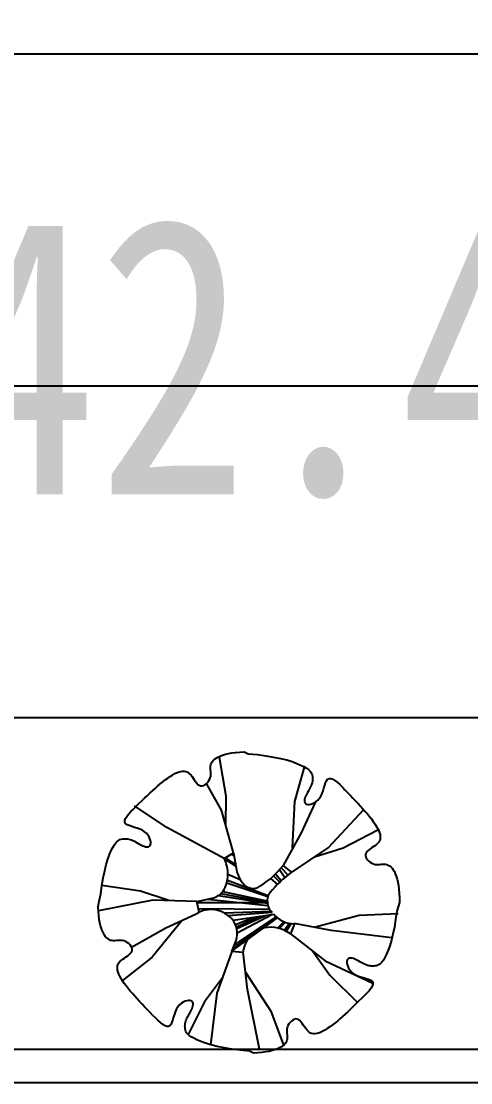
# Model space of a CAD drawing. Extents: x -59142 to 322364, y -122476 to 91021.
# Drawn here: x -56155.5 to -55965.1, y 82793.4 to 83243.1 of the extents above; entities that cross this region are included whole.
import ezdxf
from ezdxf.enums import TextEntityAlignment as Align

# ---------------------------------------------------------------- set-up
doc = ezdxf.new("R2010")
doc.units = 0
doc.header["$LTSCALE"] = 1000
doc.header["$MEASUREMENT"] = 0
doc.styles.add('COMPLEX', font='COMPLEX')
doc.styles.add('DIMHT', font='', dxfattribs={"width": 0.8})
doc.styles.add('hz', font='GEDITXT', dxfattribs={"width": 0.8, "bigfont": 'DXT'})
doc.styles.add('SIMPLEX', font='GEDITXT', dxfattribs={"height": 0.2, "bigfont": 'DXT'})
doc.styles.get("Standard").update_dxf_attribs({"font": 'gbenor.shx', "bigfont": 'gbcbig.shx'})
doc.styles.get('DIMHT').set_extended_font_data('SimSun')

# ---------------------------------------------------------------- blocks, each defined once
blk = doc.blocks.new('A$C672165B9')
at = {"color": 251}
for p, q in [((7515.2, 16780.5), (4684.7, 16780.5)), ((5758.9, 15936.7), (5751.6, 15980.5)), ((5837.2, 15930.5), (5848.2, 15969.7)), ((5753.6, 15920.5), (5736.7, 15950.9)), ((5758.6, 15902.7), (5758.9, 15936.7)), ((5834.4, 15877.8), (5837.2, 15930.5)), ((5860.1, 15929.5), (5844.1, 15894.7)), ((5691.7, 15901.1), (5654.9, 15925.6)), ((5767.4, 15872.2), (5753.6, 15920.5)), ((5874.8, 15877.6), (5915.4, 15921.3)), ((5756.8, 15865.7), (5691.7, 15901.1)), ((5844.1, 15894.7), (5823.8, 15857.7)), ((5891.9, 15877.6), (5931.3, 15898.1)), ((5756.8, 15865.7), (5767.4, 15872.2)), ((5757.9, 15866.4), (5769.6, 15859)), ((5764.8, 15870.6), (5768.1, 15868.2)), ((5767.4, 15872.2), (5770.2, 15854.9)), ((5833.1, 15849.6), (5874.8, 15877.6)), ((5859.5, 15867.4), (5891.9, 15877.6)), ((5756.8, 15865.7), (5756.8, 15865.7)), ((5757, 15865.4), (5769.8, 15857.5)), ((5821.5, 15854.9), (5829.3, 15847)), ((5823.9, 15857.4), (5833.1, 15850)), ((5761, 15848), (5775.1, 15841.6)), ((5809.4, 15842.9), (5817.3, 15836.1)), ((5813, 15846.1), (5820, 15838.9)), ((5815.1, 15848.1), (5821.7, 15840.5)), ((5819.8, 15853), (5825.8, 15844.1)), ((5833.1, 15850), (5830, 15847.5)), ((5661.6, 15828.5), (5617.8, 15835)), ((5759.7, 15837.8), (5806.2, 15822.3)), ((5760.4, 15840.9), (5806.7, 15823.7)), ((5675.5, 15818.4), (5613.8, 15806.3)), ((5693.9, 15817.7), (5661.6, 15828.5)), ((5725.6, 15816.6), (5675.5, 15818.4)), ((5725.6, 15816.6), (5743.1, 15820.5)), ((5737.9, 15819.3), (5806.2, 15812.2)), ((5750.2, 15823.5), (5805.6, 15814.7)), ((5753, 15825.7), (5807.1, 15815.7)), ((5755.3, 15828.3), (5805.4, 15817.4)), ((5728.5, 15804.6), (5725.6, 15816.6)), ((5725.9, 15815.7), (5807.1, 15815.7)), ((5727.5, 15808.8), (5808.2, 15808)), ((5756.9, 15803.8), (5809.8, 15805.9)), ((5708.1, 15794.5), (5674.8, 15753.6)), ((5690.3, 15786.6), (5724.1, 15802.5)), ((5724.1, 15802.5), (5728.5, 15804.6)), ((5761.4, 15800.8), (5811.2, 15804.6)), ((5765.9, 15760.5), (5817.4, 15798.1)), ((5766.8, 15795.4), (5813.4, 15802.2)), ((5767, 15763.5), (5816.8, 15798.6)), ((5768.5, 15767.6), (5816, 15799.4)), ((5769.7, 15790.4), (5790.7, 15798.9)), ((5770.6, 15788.1), (5797.8, 15799.9)), ((5771.2, 15785.9), (5802.9, 15800.6)), ((5771.7, 15781), (5811.1, 15801.8)), ((5817.8, 15786.6), (5824.5, 15793.8)), ((5859.2, 15787.6), (5910.2, 15801.3)), ((5910.2, 15801.3), (5954.5, 15803)), ((5651.5, 15764.8), (5690.3, 15786.6)), ((5819.6, 15786.1), (5825.9, 15793.3)), ((5825, 15783.9), (5830.6, 15792)), ((5832, 15780.1), (5825.7, 15783.6)), ((5827.4, 15782.6), (5832.9, 15791.7)), ((5836.8, 15791.6), (5832, 15780.1)), ((5878.3, 15783.7), (5836.8, 15791.6)), ((5947.3, 15775.5), (5878.3, 15783.7)), ((5765.6, 15759.7), (5770.2, 15772.5)), ((5832, 15780.1), (5871.6, 15749.1)), ((5765.6, 15759.7), (5748.3, 15712.6)), ((5777.9, 15758.7), (5765.6, 15759.7)), ((5783.2, 15716.8), (5778.3, 15759)), ((5857.1, 15760.6), (5876.8, 15732.9)), ((5674.8, 15753.6), (5641, 15726.9)), ((5871.6, 15749.1), (5925.9, 15724)), ((5781.1, 15736.2), (5809.8, 15691.9)), ((5754.8, 15729.9), (5734.5, 15702.5)), ((5876.8, 15732.9), (5908.5, 15701.8)), ((5748.3, 15712.6), (5741.3, 15653.8)), ((5796.8, 15648.7), (5783.2, 15716.8)), ((5734.5, 15702.5), (5716, 15665.4)), ((5809.8, 15691.9), (5824.2, 15653.2)), ((7276.2, 15648.3), (4080.8, 15648.3)), ((7276.2, 15610.5), (4005.4, 15610.5))]:
    blk.add_line(p, q, dxfattribs=at)
at = {"color": 251, "ltscale": 10}
for p, q in [((7515.2, 16403.1), (3017.8, 16403.1)), ((7515.2, 16025.7), (3992.8, 16025.7))]:
    blk.add_line(p, q, dxfattribs=at)
at = {"color": 251}
blk.add_lwpolyline([(5827.9, 15668.5), (5828, 15666.8), (5828.2, 15665.1), (5828.3, 15663.4), (5828.4, 15661.8), (5828.2, 15660.2), (5827.9, 15658.6), (5827.2, 15657.1), (5826.3, 15655.6), (5825.2, 15654.2), (5823.7, 15652.8), (5821.9, 15651.5), (5819.8, 15650.3), (5817.3, 15649.1), (5814.5, 15648.1), (5811.4, 15647.1), (5807.9, 15646.3), (5804, 15645.6), (5799.7, 15645), (5795.1, 15644.6), (5790.1, 15644.3), (5785.5, 15646.6), (5775, 15647.5), (5765.3, 15648.7), (5756.6, 15650.2), (5748.7, 15651.8), (5741.7, 15653.6), (5735.6, 15655.5), (5730.3, 15657.4), (5725.8, 15659.3), (5722.2, 15661.1), (5719.3, 15662.8), (5717.1, 15664.4), (5715.4, 15666), (5714.1, 15667.5), (5713.3, 15669), (5712.8, 15670.5), (5712.5, 15672), (5712.3, 15673.4), (5712.2, 15674.9), (5712.3, 15676.4), (5712.5, 15677.9), (5712.8, 15679.4), (5713.2, 15680.9), (5713.8, 15682.4), (5714.4, 15684), (5715.2, 15685.6), (5716.1, 15687.2), (5717, 15688.8), (5717.9, 15690.5), (5718.8, 15692.1), (5719.7, 15693.7), (5720.4, 15695.2), (5720.9, 15696.7), (5721.3, 15698.1), (5721.5, 15699.5), (5721.5, 15700.7), (5721.3, 15701.8), (5720.8, 15702.7), (5720, 15703.4), (5719, 15703.9), (5717.7, 15704.2), (5716.1, 15704.2), (5714.2, 15703.8), (5712.3, 15703.2), (5710.2, 15702.3), (5708.1, 15701), (5706.1, 15699.3), (5704.3, 15697.2), (5702.7, 15694.7), (5701.4, 15691.9), (5700.3, 15688.7), (5699.3, 15685.5), (5698.4, 15682.5), (5697.4, 15679.6), (5696.4, 15677.3), (5695.1, 15675.5), (5693.6, 15674.6), (5691.7, 15674.5), (5689.5, 15675.4), (5687, 15676.9), (5684.3, 15679), (5681.4, 15681.6), (5678.5, 15684.5), (5675.4, 15687.6), (5672.4, 15690.8), (5669.3, 15694), (5666.3, 15697.1), (5663.4, 15700.1), (5660.5, 15703.1), (5657.7, 15706.1), (5655, 15709), (5652.4, 15712), (5649.9, 15714.9), (5647.5, 15717.8), (5645.2, 15720.7), (5643.2, 15723.6), (5641.3, 15726.4), (5639.6, 15729.1), (5638.2, 15731.7), (5637.1, 15734.1), (5636.2, 15736.4), (5635.6, 15738.5), (5635.3, 15740.4), (5635.3, 15742.2), (5635.6, 15743.9), (5636.2, 15745.5), (5637.1, 15747), (5638.3, 15748.4), (5639.8, 15749.7), (5641.5, 15751.1), (5643.3, 15752.4), (5645.3, 15753.7), (5647.2, 15755), (5648.9, 15756.4), (5650.4, 15757.8), (5651.5, 15759.2), (5652.1, 15760.8), (5652.2, 15762.4), (5651.8, 15764.1), (5651, 15765.7), (5649.8, 15767.3), (5648.3, 15768.8), (5646.6, 15770), (5644.9, 15771.1), (5643, 15771.9), (5641.2, 15772.3), (5639.4, 15772.5), (5637.7, 15772.5), (5635.9, 15772.4), (5634.2, 15772.2), (5632.6, 15772.1), (5630.9, 15772), (5629.3, 15772.2), (5627.7, 15772.5), (5626.2, 15773.2), (5624.7, 15774.1), (5623.3, 15775.2), (5621.9, 15776.7), (5620.6, 15778.5), (5619.4, 15780.6), (5618.2, 15783.1), (5617.2, 15785.9), (5616.2, 15789), (5615.4, 15792.5), (5614.7, 15796.4), (5614.1, 15800.7), (5613.7, 15805.3), (5613.5, 15810.3), (5614.4, 15815.4), (5616.6, 15825.5), (5617.8, 15835.1), (5619.3, 15843.8), (5620.9, 15851.7), (5622.7, 15858.7), (5624.6, 15864.8), (5626.5, 15870.1), (5628.4, 15874.6), (5630.2, 15878.2), (5631.9, 15881.1), (5633.5, 15883.4), (5635.1, 15885.1), (5636.6, 15886.3), (5638.1, 15887.1), (5639.6, 15887.6), (5641.1, 15887.9), (5642.5, 15888.1), (5644, 15888.2), (5645.5, 15888.1), (5647, 15887.9), (5648.5, 15887.6), (5650, 15887.2), (5651.5, 15886.7), (5653.1, 15886), (5654.7, 15885.2), (5656.3, 15884.3), (5658, 15883.4), (5659.6, 15882.5), (5661.2, 15881.6), (5662.8, 15880.8), (5664.3, 15880), (5665.8, 15879.5), (5667.2, 15879.1), (5668.6, 15878.9), (5669.8, 15878.9), (5670.9, 15879.1), (5671.8, 15879.6), (5672.5, 15880.4), (5673, 15881.4), (5673.3, 15882.7), (5673.3, 15884.3), (5673, 15886.2), (5672.3, 15888.2), (5671.4, 15890.2), (5670.1, 15892.3), (5668.4, 15894.3), (5666.3, 15896.1), (5663.8, 15897.7), (5661, 15899.1), (5657.9, 15900.2), (5654.7, 15901.1), (5651.6, 15902.1), (5648.7, 15903), (5646.4, 15904.1), (5644.6, 15905.3), (5643.7, 15906.9), (5643.7, 15908.7), (5644.5, 15911), (5646, 15913.4), (5648.1, 15916.1), (5650.7, 15919), (5653.6, 15921.9), (5656.8, 15925), (5659.9, 15928.1), (5663.1, 15931.1), (5666.2, 15934.1), (5669.2, 15937), (5672.2, 15939.9), (5675.2, 15942.7), (5678.2, 15945.4), (5681.1, 15948), (5684, 15950.6), (5686.9, 15952.9), (5689.8, 15955.2), (5692.7, 15957.2), (5695.5, 15959.1), (5698.2, 15960.8), (5700.8, 15962.2), (5703.2, 15963.4), (5705.5, 15964.2), (5707.6, 15964.8), (5709.5, 15965.1), (5711.3, 15965.1), (5713, 15964.8), (5714.6, 15964.2), (5716.1, 15963.3), (5717.5, 15962.1), (5718.8, 15960.7), (5720.2, 15959), (5721.5, 15957.1), (5722.8, 15955.1), (5724.1, 15953.2), (5725.5, 15951.5), (5726.9, 15950), (5728.4, 15948.9), (5729.9, 15948.3), (5731.5, 15948.2), (5733.2, 15948.6), (5734.8, 15949.4), (5736.4, 15950.6), (5737.9, 15952.1), (5739.1, 15953.8), (5740.2, 15955.6), (5741, 15957.4), (5741.4, 15959.2), (5741.6, 15961), (5741.6, 15962.8), (5741.5, 15964.5), (5741.3, 15966.2), (5741.2, 15967.9), (5741.2, 15969.5), (5741.3, 15971.1), (5741.7, 15972.7), (5742.3, 15974.2), (5743.2, 15975.7), (5744.4, 15977.1), (5745.8, 15978.5), (5747.6, 15979.8), (5749.7, 15981), (5752.2, 15982.2), (5755, 15983.2), (5758.1, 15984.2), (5761.7, 15985), (5765.5, 15985.7), (5769.8, 15986.3), (5774.4, 15986.7), (5779.4, 15987), (5784, 15984.7), (5794.6, 15983.8), (5804.2, 15982.6), (5813, 15981.1), (5820.8, 15979.5), (5827.8, 15977.7), (5834, 15975.8), (5839.2, 15973.9), (5843.7, 15972), (5847.3, 15970.3), (5850.2, 15968.5), (5852.5, 15966.9), (5854.2, 15965.3), (5855.4, 15963.8), (5856.2, 15962.3), (5856.7, 15960.8), (5857.1, 15959.3), (5857.2, 15957.9), (5857.3, 15956.4), (5857.2, 15954.9), (5857.1, 15953.4), (5856.8, 15951.9), (5856.3, 15950.4), (5855.8, 15948.9), (5855.1, 15947.3), (5854.3, 15945.7), (5853.4, 15944.1), (5852.5, 15942.5), (5851.6, 15940.8), (5850.7, 15939.2), (5849.9, 15937.7), (5849.2, 15936.1), (5848.6, 15934.6), (5848.2, 15933.2), (5848, 15931.8), (5848, 15930.6), (5848.3, 15929.5), (5848.7, 15928.6), (5849.5, 15927.9), (5850.5, 15927.4), (5851.8, 15927.1), (5853.5, 15927.2), (5855.3, 15927.5), (5857.3, 15928.1), (5859.3, 15929), (5861.4, 15930.4), (5863.4, 15932), (5865.2, 15934.1), (5866.8, 15936.6), (5868.2, 15939.4), (5869.3, 15942.6), (5870.2, 15945.8), (5871.2, 15948.9), (5872.1, 15951.7), (5873.2, 15954), (5874.4, 15955.8), (5876, 15956.7), (5877.9, 15956.8), (5880.1, 15955.9), (5882.5, 15954.4), (5885.2, 15952.3), (5888.1, 15949.7), (5891.1, 15946.8), (5894.1, 15943.7), (5897.2, 15940.5), (5900.2, 15937.3), (5903.2, 15934.2), (5906.1, 15931.2), (5909, 15928.2), (5911.8, 15925.2), (5914.5, 15922.3), (5917.2, 15919.3), (5919.7, 15916.4), (5922, 15913.5), (5924.3, 15910.6), (5926.3, 15907.7), (5928.2, 15904.9), (5929.9, 15902.2), (5931.3, 15899.6), (5932.5, 15897.2), (5933.4, 15894.9), (5933.9, 15892.8), (5934.2, 15890.9), (5934.2, 15889.1), (5933.9, 15887.4), (5933.3, 15885.8), (5932.4, 15884.3), (5931.2, 15882.9), (5929.8, 15881.6), (5928.1, 15880.2), (5926.2, 15878.9), (5924.2, 15877.6), (5922.4, 15876.3), (5920.6, 15874.9), (5919.1, 15873.5), (5918, 15872.1), (5917.4, 15870.5), (5917.3, 15868.9), (5917.7, 15867.2), (5918.6, 15865.6), (5919.7, 15864), (5921.2, 15862.6), (5922.9, 15861.3), (5924.7, 15860.2), (5926.5, 15859.5), (5928.3, 15859), (5930.1, 15858.8), (5931.9, 15858.8), (5933.6, 15858.9), (5935.3, 15859.1), (5937, 15859.2), (5938.6, 15859.3), (5940.2, 15859.1), (5941.8, 15858.8), (5943.3, 15858.1), (5944.8, 15857.2), (5946.2, 15856.1), (5947.6, 15854.6), (5948.9, 15852.8), (5950.2, 15850.7), (5951.3, 15848.2), (5952.3, 15845.4), (5953.3, 15842.3), (5954.1, 15838.8), (5954.8, 15834.9), (5955.4, 15830.6), (5955.8, 15826), (5956.1, 15821), (5956.1, 15815.7), (5952.9, 15805.8), (5951.7, 15796.2), (5950.3, 15787.5), (5948.6, 15779.6), (5946.8, 15772.6), (5944.9, 15766.5), (5943, 15761.2), (5941.1, 15756.7), (5939.4, 15753.1), (5937.7, 15750.2), (5936, 15747.9), (5934.4, 15746.3), (5932.9, 15745), (5931.4, 15744.2), (5929.9, 15743.7), (5928.5, 15743.4), (5927, 15743.2), (5925.5, 15743.1), (5924, 15743.2), (5922.6, 15743.4), (5921.1, 15743.7), (5919.5, 15744.1), (5918, 15744.6), (5916.4, 15745.3), (5914.8, 15746.1), (5913.2, 15747), (5911.6, 15747.9), (5910, 15748.8), (5908.3, 15749.7), (5906.8, 15750.5), (5905.2, 15751.3), (5903.7, 15751.8), (5902.3, 15752.2), (5901, 15752.4), (5899.7, 15752.4), (5898.6, 15752.2), (5897.7, 15751.7), (5897, 15750.9), (5896.5, 15749.9), (5896.2, 15748.6), (5896.3, 15747), (5896.6, 15745.1), (5897.2, 15743.1), (5898.2, 15741.1), (5899.5, 15739), (5901.1, 15737), (5903.2, 15735.2), (5905.7, 15733.6), (5908.5, 15732.2), (5911.7, 15731.1), (5914.9, 15730.2), (5918, 15729.3), (5920.8, 15728.3), (5923.2, 15727.2), (5924.9, 15726), (5925.9, 15724.4), (5925.9, 15722.6), (5925.1, 15720.4), (5923.5, 15717.9), (5921.4, 15715.2), (5918.8, 15712.3), (5915.9, 15709.4), (5912.8, 15706.3), (5909.6, 15703.2), (5906.4, 15700.2), (5903.4, 15697.2), (5900.3, 15694.3), (5897.3, 15691.4), (5894.3, 15688.6), (5891.4, 15685.9), (5888.4, 15683.3), (5885.5, 15680.8), (5882.6, 15678.4), (5879.7, 15676.1), (5876.8, 15674.1), (5874, 15672.2), (5871.3, 15670.5), (5868.8, 15669.1), (5866.3, 15667.9), (5864, 15667.1), (5861.9, 15666.5), (5860, 15666.2), (5858.2, 15666.2), (5856.5, 15666.5), (5854.9, 15667.1), (5853.5, 15668), (5852.1, 15669.2), (5850.7, 15670.6), (5849.4, 15672.4), (5848, 15674.2), (5846.7, 15676.2), (5845.4, 15678.1), (5844, 15679.8), (5842.6, 15681.3), (5841.2, 15682.4), (5839.6, 15683), (5838, 15683.1), (5836.3, 15682.7), (5834.7, 15681.9), (5833.1, 15680.7), (5831.7, 15679.2), (5830.4, 15677.5), (5829.3, 15675.7), (5828.6, 15673.9), (5828.1, 15672.1), (5827.9, 15670.3)], close=True, dxfattribs=at)
at = {"color": 251, "ltscale": 5}
blk.add_arc((11855.3, 24278.2), 7862.5, 192.57812, 262.83378, dxfattribs=at)
at = {"color": 251}
for centre, radius, start, end in [((5709.1, 15844.3), 52.3, 14.4178, 24.1148), ((5722.5, 15847.8), 38.4, 336.9883, 14.4178), ((5807.9, 15861.1), 38.2, 189.3639, 219.0167), ((5737.4, 15927.4), 111, 302.6981, 321.0769), ((5905.1, 15750.8), 122.4, 127.8129, 143.5558), ((5738.6, 15841), 21, 282.5027, 336.9883), ((5789.5, 15846.2), 14.5, 219.0167, 302.6981), ((5822, 15817.3), 16.6, 157.6896, 229.9924), ((5741.9, 15776.1), 31.5, 40.3701, 115.2365), ((5747.5, 15780.8), 24.2, 340.023, 40.3701), ((5835.8, 15820.4), 28.9, 217.5776, 271.9347), ((5810.2, 15755), 32.5, 61.518, 173.4049)]:
    blk.add_arc(centre, radius, start, end, dxfattribs=at)
at = {"color": 251, "style": 'DIMHT', "width": 0.8}
blk.add_text('A=1742.400', height=314.5, dxfattribs=at).set_placement((4756.9, 16279.7))
at = {"color": 251, "style": 'SIMPLEX', "width": 0.8}
for height, p in [(75.5, (5032.8, 24516.1)), (75.5, (4692.1, 24249.2)), (251.6, (24745.2, 6386.7))]:
    blk.add_attdef('JZW', text='', height=height, rotation=360, dxfattribs=at).set_placement(p, align=Align.MIDDLE)
at = {"color": 251, "style": 'COMPLEX', "width": 1.041667}
for height, p, p2 in [(135.3, (18779.9, 24022.5), (18900.7, 24022.5)), (112.7, (24159.1, 23918), (24259.7, 23918)), (112.7, (19107.7, 22514.6), (19208.3, 22514.6)), (112.7, (19107.7, 21130.8), (19208.3, 21130.8)), (112.7, (19107.7, 19910.6), (19208.3, 19910.6)), (112.7, (19107.7, 19155.8), (19208.3, 19155.8)), (112.7, (19107.7, 17646.2), (19208.3, 17646.2)), (112.7, (19107.7, 16262.4), (19208.3, 16262.4)), (112.7, (19107.7, 15255.9), (19208.3, 15255.9)), (112.7, (19107.7, 14167), (19208.3, 14167)), (112.7, (19107.7, 13933.9), (19208.3, 13933.9)), (112.7, (19107.7, 12878.3), (19208.3, 12878.3)), (146.5, (35125.9, 12740.3), (35256.8, 12740.3)), (112.7, (19107.7, 11494.5), (19208.3, 11494.5)), (112.7, (19107.7, 10274.2), (19208.3, 10274.2)), (112.7, (19107.7, 9519.4), (19208.3, 9519.4)), (112.7, (19107.7, 8009.8), (19208.3, 8009.8)), (112.7, (19107.7, 6626), (19208.3, 6626)), (112.7, (19107.7, 5619.6), (19208.3, 5619.6)), (112.7, (18534.3, 4487.4), (18635, 4487.4)), (135.3, (10257.2, 2831.6), (10378, 2831.6)), (135.3, (9845, 2443.5), (9965.8, 2443.5))]:
    blk.add_attdef('A', text='', height=height, dxfattribs=at).set_placement(p, p2, align=Align.FIT)
at = {"color": 251, "style": 'hz', "width": 0.8}
for p in [(16426.9, 23704), (10887.9, 22293), (14720.8, 19772.4), (17974.9, 19082.8), (25961.4, 18486), (38100.4, 18366.3), (11528.9, 17640.7), (26545.9, 15647), (10782.8, 15493.4), (17847.7, 14761.2), (11764.5, 12831.7), (14968.4, 10742.1), (5313.3, 9148.4), (25534.1, 9009.2), (3089.1, 8401.9), (26406.5, 6157.4), (17784.5, 5258), (29076.2, 4512.3), (15144.7, 4201.8), (37066.7, 4015)]:
    blk.add_attdef('9.80', p, '', height=440.3, dxfattribs=at)
at = {"color": 251, "style": 'COMPLEX', "width": 1.041667}
for height, p, p2 in [(135.3, (18273.7, 23709.6), (18273.7, 23588.8)), (146.5, (34895.1, 12644.2), (34895.1, 12513.3))]:
    blk.add_attdef('A', text='', height=height, rotation=270, dxfattribs=at).set_placement(p, p2, align=Align.FIT)
at = {"color": 251, "style": 'COMPLEX', "text_generation_flag": 4, "width": 1.041667}
for p, p2 in [((32232.5, 22773.3), (32353.3, 22773.3)), ((25004, 19495), (25124.8, 19495)), ((37956.5, 15917.2), (38077.2, 15917.2)), ((37584.1, 15544.8), (37704.9, 15544.8)), ((30848.7, 13137), (30969.5, 13137)), ((30933.8, 10635.5), (31054.6, 10635.5)), ((31191.9, 10370.8), (31312.7, 10370.8)), ((25004, 9858.6), (25124.8, 9858.6))]:
    blk.add_attdef('A', text='', height=135.3, dxfattribs=at).set_placement(p, p2, align=Align.FIT)
at = {"color": 251, "width": 0.8, "flags": 9}
for tag, p in [('YSIZE', (4070.3, 20399.8)), ('XSIZE', (4025.5, 20391)), ('YSIZE', (4113.1, 20385.5)), ('XSIZE', (4021, 20376.2)), ('YSIZE', (4070.3, 19770.8)), ('XSIZE', (4025.5, 19762)), ('YSIZE', (4113.1, 19756.5)), ('XSIZE', (4021, 19747.2)), ('YSIZE', (4070.3, 19141.8)), ('XSIZE', (4025.5, 19133)), ('YSIZE', (4113.1, 19127.5)), ('XSIZE', (4021, 19118.2)), ('YSIZE', (4070.3, 18512.7)), ('XSIZE', (4025.5, 18504)), ('YSIZE', (4113.1, 18498.4)), ('XSIZE', (4021, 18489.2)), ('YSIZE', (4070.3, 17883.7)), ('XSIZE', (4025.5, 17875)), ('XSIZE', (4021, 17860.2)), ('YSIZE', (4113.1, 17869.4)), ('YSIZE', (4395.3, 17290.8)), ('XSIZE', (4350.4, 17282.1)), ('XSIZE', (4345.9, 17267.3)), ('YSIZE', (4438.1, 17276.5)), ('YSIZE', (5105.1, 17097.7)), ('YSIZE', (5734.1, 17097.7)), ('XSIZE', (5060.2, 17088.9)), ('XSIZE', (5689.2, 17088.9)), ('XSIZE', (5055.7, 17074.1)), ('YSIZE', (5147.9, 17083.4)), ('XSIZE', (5684.7, 17074.1)), ('YSIZE', (5776.9, 17083.4))]:
    blk.add_attdef(tag, p, '', height=0.0687, dxfattribs=at)

msp = doc.modelspace()

# ---------------------------------------------------------------- block references
at = {"xscale": 0.3724428399518654, "yscale": 0.3724428399518654, "zscale": 0.3724428399518654}
msp.add_blockref('A$C672165B9', (-58213.59, 76979.33), dxfattribs=at)

doc.saveas('drawing.dxf')
